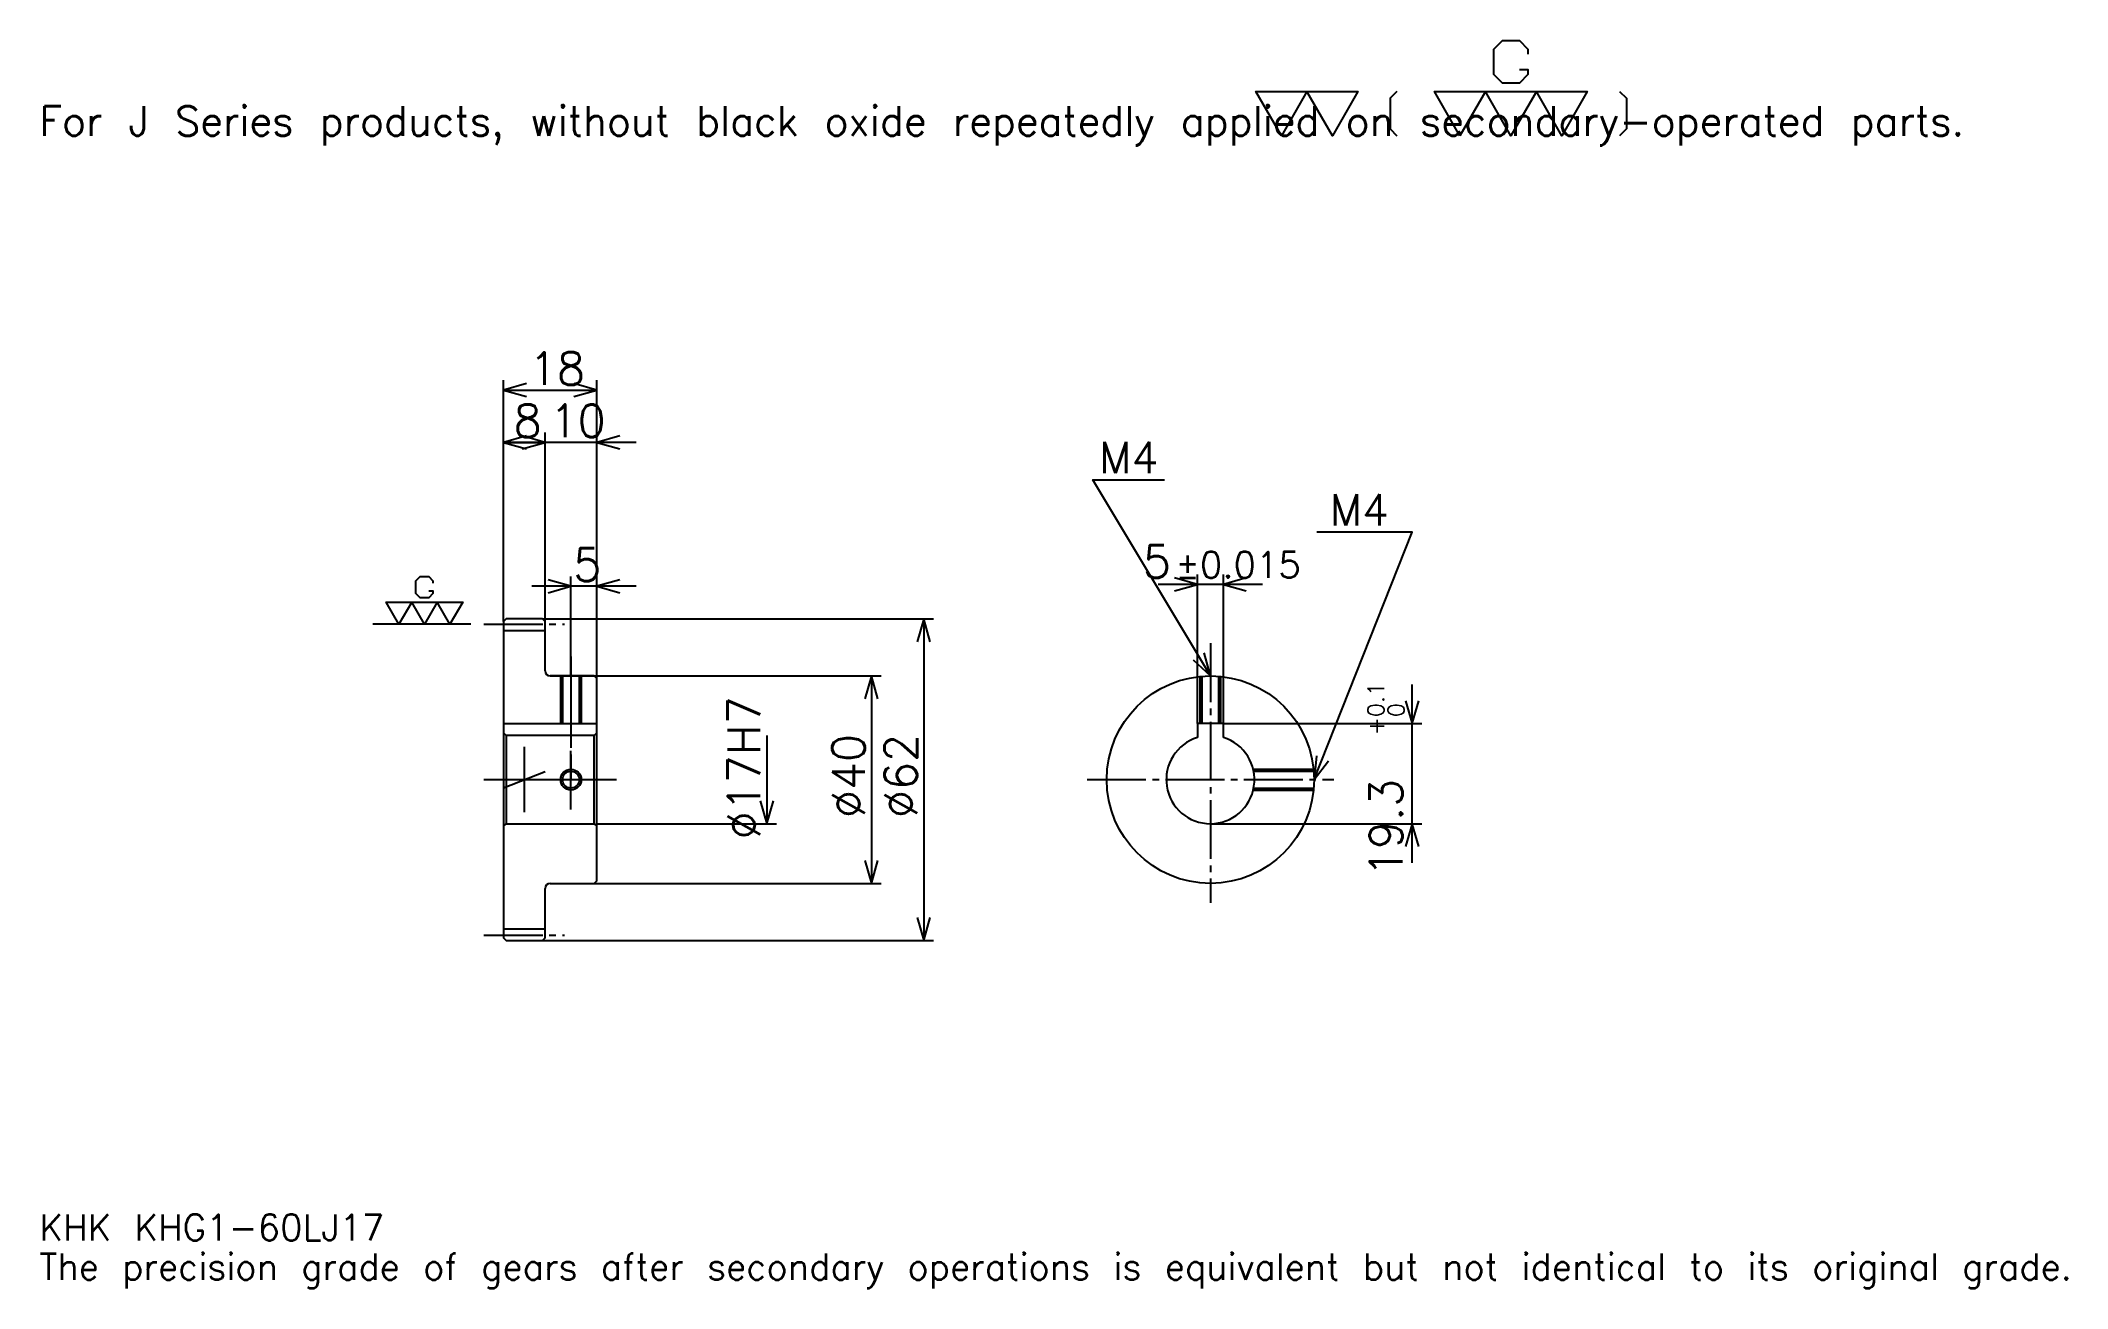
# Model space of a CAD drawing. Extents: x 13 to 404, y 5 to 245.
import ezdxf

# ---------------------------------------------------------------- set-up
doc = ezdxf.new("R2010")
doc.units = 0
doc.linetypes.add('DASHDOT', pattern=[15.130436, 11.347826, -1.26087, 1.26087, -1.26087])
doc.layers.get('0').update_dxf_attribs({"linetype": 'CONTINUOUS'})
doc.layers.add('DASHDOT', color=6, linetype='DASHDOT')
doc.styles.add('KANJI', font='TXT', dxfattribs={"bigfont": 'BIGFONT'})

msp = doc.modelspace()

# ---------------------------------------------------------------- linework, layer by layer
at = {"color": 5}
for p, q in [((102.130432, 133.760864), (102.130432, 179.782608)), ((102.130432, 177.891296), (120.130432, 177.891296)), ((120.130432, 133.760864), (120.130432, 179.782608)), ((110.130432, 133.760864), (110.130432, 169.695648)), ((102.130432, 167.804352), (110.130432, 167.804352)), ((127.695648, 167.804352), (102.565216, 167.804352)), ((115.130432, 133.760864), (115.130432, 141.956528)), ((235.978256, 113.560875), (235.978256, 142.304352)), ((240.978256, 113.560875), (240.978256, 142.304352)), ((127.695648, 140.065216), (107.565216, 140.065216)), ((248.543472, 140.413055), (228.41304, 140.413055)), ((102.130432, 133.260864), (102.130432, 133.760864)), ((109.630432, 133.760864), (120.130432, 133.760864)), ((110.130432, 133.260864), (110.130432, 133.760864)), ((115.130432, 122.760872), (115.130432, 133.760864)), ((115.130432, 122.760872), (115.130432, 133.760864)), ((120.130432, 133.760864), (185.065216, 133.760864)), ((120.130432, 122.260872), (120.130432, 133.760864)), ((183.17392, 133.760864), (183.17392, 71.760872)), ((111.130432, 122.760872), (120.130432, 122.760872)), ((120.130432, 122.760872), (174.978256, 122.760872)), ((173.086945, 122.760872), (173.086945, 82.760872)), ((277.391296, 86.695656), (277.391296, 121.126091)), ((240.978256, 113.560875), (279.282593, 113.560875)), ((152.91304, 111.260872), (152.91304, 94.260872)), ((120.130432, 94.260872), (154.804352, 94.260872)), ((238.478256, 94.260872), (279.282593, 94.260872)), ((111.130432, 82.760872), (120.130432, 82.760872)), ((120.130432, 82.760872), (174.978256, 82.760872)), ((109.630432, 71.760872), (120.130432, 71.760872)), ((120.130432, 71.760872), (185.065216, 71.760872))]:
    msp.add_line(p, q, dxfattribs=at)
at = {"color": 7}
for p, q in [((95.82608, 132.760864), (76.91304, 132.760864)), ((106.130432, 109.065216), (106.130432, 96.456528))]:
    msp.add_line(p, q, dxfattribs=at)
at = {"color": 4}
for p, q in [((102.130432, 131.510864), (110.130432, 131.510864)), ((102.130432, 113.560875), (120.130432, 113.560875)), ((102.630432, 111.260872), (102.630432, 94.260872)), ((119.630432, 111.260872), (120.130432, 111.760872)), ((119.630432, 94.260872), (120.130432, 93.760872)), ((102.130432, 74.010872), (110.130432, 74.010872))]:
    msp.add_line(p, q, dxfattribs=at)
at = {"color": 7}
for points in [[(298.06958, 239.741745), (299.70871, 239.741745), (299.70871, 238.75827), (298.06958, 237.119141), (294.791321, 237.119141), (293.152191, 238.75827), (293.152191, 243.675659), (294.791321, 245.314789), (298.06958, 245.314789), (299.70871, 243.675659), (299.70871, 242.692184)], [(252.17392, 226.956528), (247.256531, 235.480011), (266.926086, 235.480011), (262.008698, 226.956528), (257.091309, 235.480011), (252.17392, 226.956528)], [(274.466095, 235.480011), (273.154785, 234.168701), (273.154785, 228.267838), (274.466095, 226.956528)], [(286.595673, 226.956528), (281.678284, 235.480011), (311.182617, 235.480011), (306.265228, 226.956528), (301.347839, 235.480011), (296.43045, 226.956528), (291.513062, 235.480011), (286.595673, 226.956528)], [(317.411316, 235.480011), (318.722626, 234.168701), (318.722626, 228.267838), (317.411316, 226.956528)], [(87.693474, 139.153473), (88.513039, 139.153473), (88.513039, 138.661743), (87.693474, 137.842178), (86.054344, 137.842178), (85.234779, 138.661743), (85.234779, 141.120438), (86.054344, 141.940002), (87.693474, 141.940002), (88.513039, 141.120438), (88.513039, 140.628693)], [(81.95652, 132.760864), (79.497818, 137.022614), (94.25, 137.022614), (91.791298, 132.760864), (89.332603, 137.022614), (86.873909, 132.760864), (84.415215, 137.022614), (81.95652, 132.760864)]]:
    msp.add_lwpolyline(points, dxfattribs=at)
at = {"color": 5}
for points in [[(106.543472, 179.152176), (102.130432, 177.891296), (106.543472, 176.630432)], [(115.717392, 176.630432), (120.130432, 177.891296), (115.717392, 179.152176)], [(106.543472, 169.065216), (102.130432, 167.804352), (106.543472, 166.543488)], [(105.717392, 166.543488), (110.130432, 167.804352), (105.717392, 169.065216)], [(105.717392, 166.543488), (110.130432, 167.804352), (105.717392, 169.065216)], [(124.543472, 169.065216), (120.130432, 167.804352), (124.543472, 166.543488)], [(238.478256, 122.760872), (215.782608, 160.58696), (229.652161, 160.58696)], [(258.478271, 102.760872), (277.391296, 150.5), (258.982605, 150.5)], [(110.717392, 138.804352), (115.130432, 140.065216), (110.717392, 141.32608)], [(124.543472, 141.32608), (120.130432, 140.065216), (124.543472, 138.804352)], [(231.565216, 139.152176), (235.978256, 140.413055), (231.565216, 141.67392)], [(245.391296, 141.67392), (240.978256, 140.413055), (245.391296, 139.152176)], [(184.434784, 129.347824), (183.17392, 133.760864), (181.91304, 129.347824)], [(235.126572, 125.896317), (238.478256, 122.760872), (237.288956, 127.193741)], [(174.347824, 118.347824), (173.086945, 122.760872), (171.82608, 118.347824)], [(276.130432, 117.973915), (277.391296, 113.560875), (278.652161, 117.973915)], [(258.931458, 107.328079), (258.478271, 102.760872), (261.275909, 106.399261)], [(151.652176, 98.673912), (152.91304, 94.260872), (154.173904, 98.673912)], [(278.652161, 89.847832), (277.391296, 94.260872), (276.130432, 89.847832)], [(171.82608, 87.17392), (173.086945, 82.760872), (174.347824, 87.17392)], [(181.91304, 76.17392), (183.17392, 71.760872), (184.434784, 76.17392)]]:
    msp.add_lwpolyline(points, dxfattribs=at)
at = {"color": 4}
for points in [[(110.130432, 123.760872), (110.130432, 133.260864), (109.630432, 133.760864), (102.630432, 133.760864), (102.130432, 133.260864), (102.130432, 93.760872)], [(111.130432, 82.760872), (119.630432, 82.760872), (120.130432, 83.260872), (120.130432, 122.260872), (119.630432, 122.760872), (111.130432, 122.760872)], [(113.130432, 122.760872), (113.130432, 113.560875)], [(113.510429, 122.760872), (113.510429, 113.560875)], [(116.750435, 122.760872), (116.750435, 113.560875)], [(117.130432, 122.760872), (117.130432, 113.560875)], [(236.478256, 113.560875), (236.478256, 122.660622)], [(236.858261, 113.560875), (236.858261, 122.695152)], [(240.098251, 113.560875), (240.098251, 122.695152)], [(240.478256, 113.560875), (240.478256, 122.660622)], [(240.978256, 110.884911), (240.978256, 113.560875), (235.978256, 113.560875), (235.978256, 110.884911)], [(102.130432, 93.760872), (102.630432, 94.260872), (119.630432, 94.260872), (119.630432, 111.260872), (102.630432, 111.260872), (102.130432, 111.760872)], [(246.739609, 104.760872), (258.377991, 104.760872)], [(246.822449, 104.380875), (258.412537, 104.380875)], [(246.739609, 100.760872), (258.377991, 100.760872)], [(246.822449, 101.140869), (258.412537, 101.140869)], [(102.130432, 93.760872), (102.130432, 72.260872), (102.630432, 71.760872), (109.630432, 71.760872), (110.130432, 72.260872), (110.130432, 81.760872)]]:
    msp.add_lwpolyline(points, dxfattribs=at)
for centre, radius in [((238.478256, 102.760872), 20), ((115.130432, 102.760872), 1.62)]:
    msp.add_circle(centre, radius, dxfattribs=at)
at = {"color": 7}
msp.add_circle((115.130432, 102.760872), 2, dxfattribs=at)
at = {"color": 4}
for centre, radius, start, end in [((111.130432, 123.760872), 1, 180, 270), ((238.478256, 102.760872), 8.5, 107.10463483, 72.89536517), ((111.130432, 81.760872), 1, 90, 180)]:
    msp.add_arc(centre, radius, start, end, dxfattribs=at)
at = {"layer": 'DASHDOT', "color": 7}
for p, q in [((98.347824, 132.760864), (113.91304, 132.760864)), ((238.478256, 129.065216), (238.478256, 78.978264)), ((115.130432, 122.760872), (115.130432, 102.760872)), ((98.347824, 102.760872), (123.91304, 102.760872)), ((102.130432, 101.185226), (110.130432, 104.336517)), ((214.695648, 102.760872), (262.260864, 102.760872)), ((98.347824, 72.760872), (113.91304, 72.760872))]:
    msp.add_line(p, q, dxfattribs=at)
for points in [[(115.130432, 126.54348), (115.130432, 109.778259)], [(115.130432, 96.978264), (115.130432, 108.54348)], [(109.347824, 102.760872), (120.91304, 102.760872)]]:
    msp.add_lwpolyline(points, dxfattribs=at)

# ---------------------------------------------------------------- texts
at = {"color": 7, "style": 'KANJI'}
for s, height, p in [('For J Series products, without black oxide repeatedly applied on secondary-operated parts.', 5.673913, (12.608696, 226.956528)), ('18', 6.304348, (107.032608, 178.899994)), ('8', 6.304348, (104.08152, 168.813049)), ('10', 6.304348, (111.032608, 168.813049)), ('M4', 6.052174, (217.043472, 161.847824)), ('M4', 6.052174, (261.504333, 151.760864)), ('5', 6.304348, (115.58152, 141.073914)), ('5', 6.304348, (225.464844, 141.67392)), ('%%p0.015', 5.043478, (231.705368, 141.67392)), ('KHK KHG1-60LJ17', 5.043478, (12.608696, 13.869565)), ('The precision grade of gears after secondary operations is equivalent but not identical to its original grade.', 5.043478, (12.608696, 6.304348))]:
    msp.add_text(s, height=height, dxfattribs=at).set_placement(p)
for s, height, p in [('%%c17H7', 6.304348, (151.652176, 91.25544)), ('0.1', 3.152174, (271.969543, 114.823067)), ('+', 3.152174, (271.969543, 111.292633)), ('0', 3.152174, (275.878235, 114.823067)), ('%%c40', 6.304348, (171.82608, 95.353264)), ('%%c62', 6.304348, (181.91304, 95.353264)), ('19.3', 6.304348, (275.5, 84.004913))]:
    msp.add_text(s, height=height, rotation=90, dxfattribs=at).set_placement(p)

doc.saveas('drawing.dxf')
